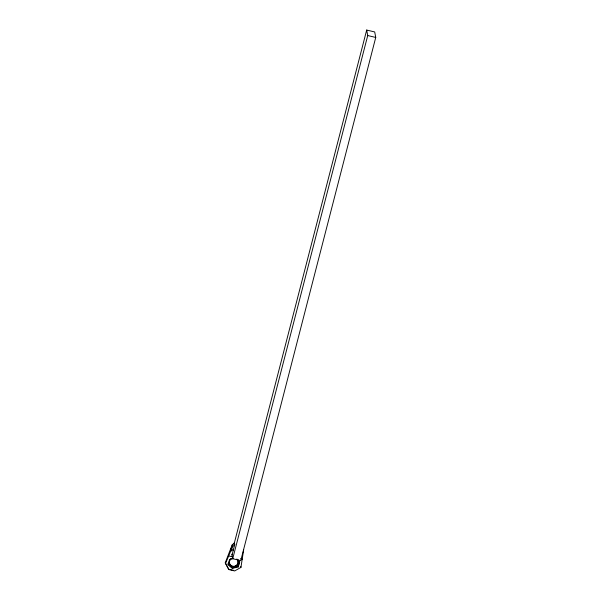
<?xml version="1.0" encoding="UTF-8"?>
<svg xmlns="http://www.w3.org/2000/svg" width="601" height="601" viewBox="0 0 601 601"><rect width="100%" height="100%" fill="white"/><g stroke="black" fill="none" stroke-linecap="round" stroke-linejoin="round"><path stroke-width="0.9" d="M230.619 550.216L231.152 548.736M231.205 548.811L230.709 550.193M232.039 555.069L234.743 544.604L234.398 542.778L232.114 545.009L225.255 562.814L228.786 569.553L234.668 570.95L240.933 567.404L243.69 549.502M232.895 549.855L233.128 549.171L232.887 550.493M233.947 544.521L366.685 30.05L374.708 31.951L375.745 37.442L240.753 560.635L232.73 558.727L231.866 554.152M232.73 558.727L367.729 35.542L366.685 30.05M232.925 558.675L229.62 559.441L228.027 564.587L232.309 568.366L238.191 566.998L239.333 561.439M238.191 566.998L239.784 561.852L236.839 559.253M231.16 550.824L231.738 547.984M225.428 563.723L232.459 546.842L234.743 544.604M231.716 547.977L230.957 551.192M227.907 563.948L232.249 568.02L238.064 566.36M367.729 35.542L375.745 37.442M228.936 556L232.512 556.849M240.573 558.757L242.361 559.185M225.255 562.814L228.718 569.192L233.759 570.387M240.761 566.495L240.933 567.404M232.114 545.009L232.459 546.842M238.567 562.844A4.966 4.838 -10.7 0 1 229.251 564.256M238.116 559.816A4.966 4.838 -10.7 0 1 238.259 560.132M236.929 559.088A4.417 4.305 -10.7 0 1 236.561 565.278A4.417 4.305 -10.7 0 1 230.243 564.767A4.417 4.305 -10.7 0 1 231.039 558.614M236.974 559.336A4.417 4.305 -10.7 0 1 236.486 565.616A4.417 4.305 -10.7 0 1 230.1 564.775A4.417 4.305 -10.7 0 1 231.468 558.607"/></g></svg>
